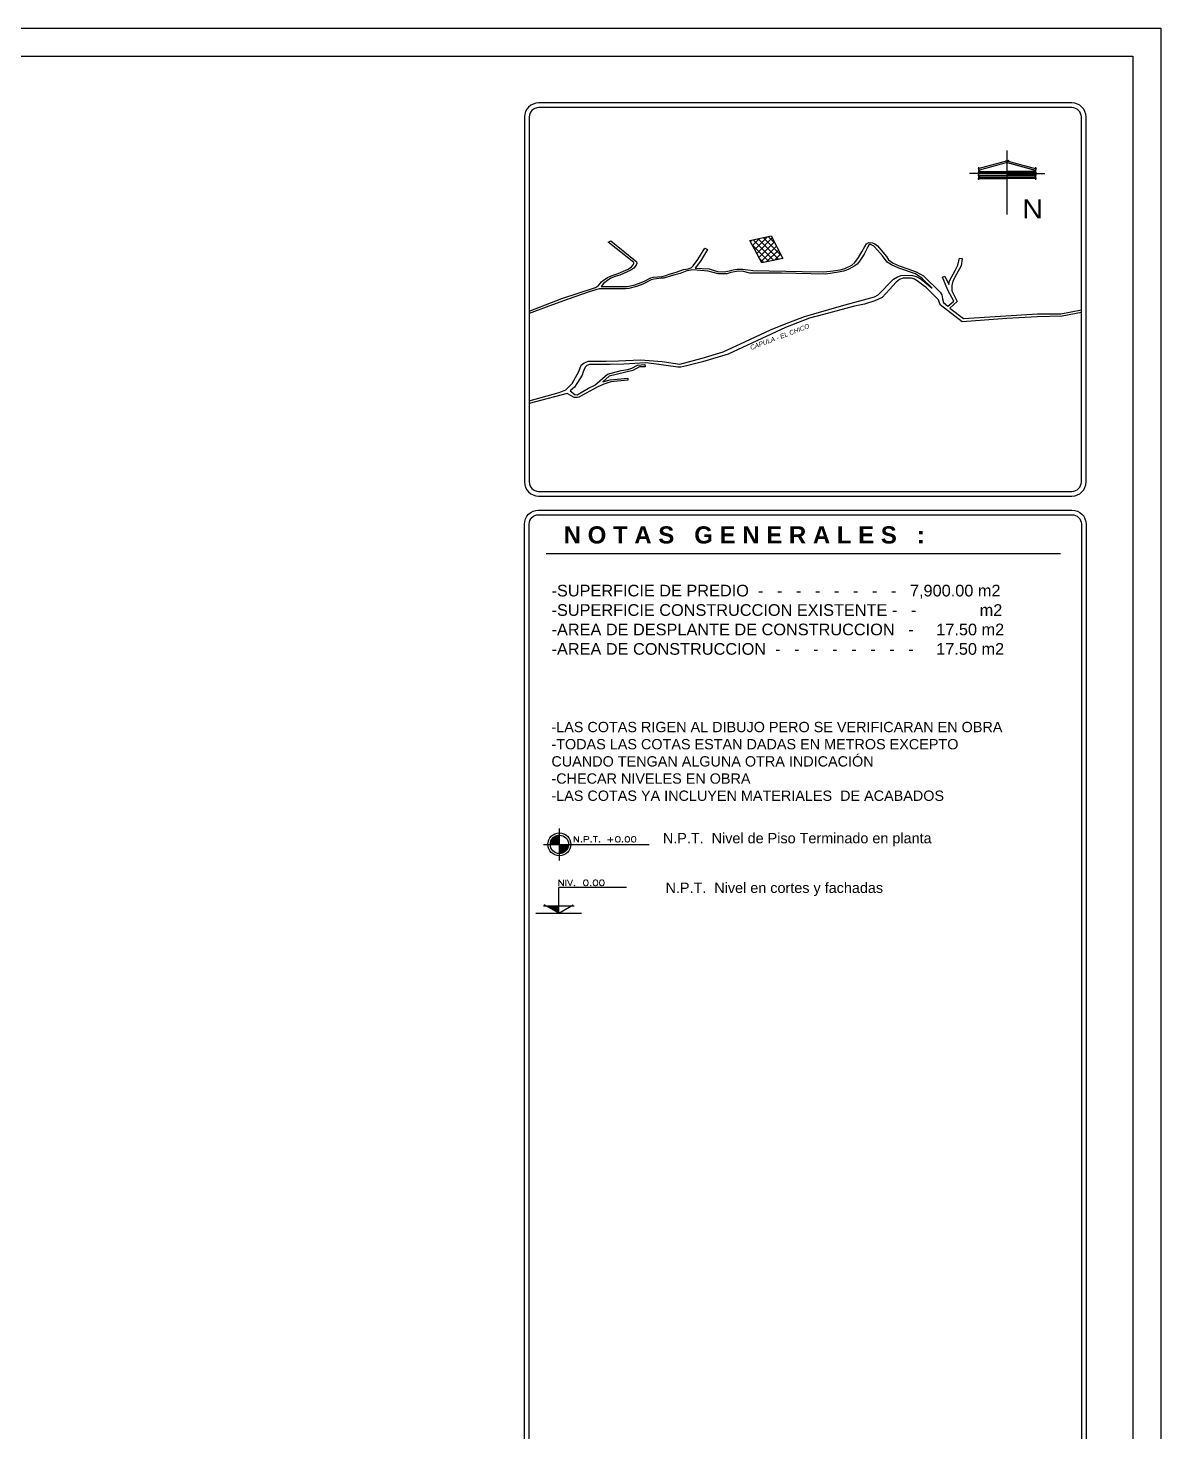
# Model space of a CAD drawing. Header units: millimetres. Extents: x 525387 to 527545, y 2235066 to 2235448.
# Drawn here: x 525771.92 to 525796.13, y 2235111.03 to 2235141.03 of the extents above; entities that cross this region are included whole.
import ezdxf
from ezdxf.enums import TextEntityAlignment as Align

# ---------------------------------------------------------------- set-up
doc = ezdxf.new("R2010")
doc.units = ezdxf.units.MM
doc.layers.add('auxiliar', color=6, linetype='Continuous')
doc.layers.add('pie de plano', color=7, linetype='Continuous')
doc.styles.add('Archit', font='arial.ttf')
doc.styles.add('ARIAL', font='ariali.ttf')
doc.styles.add('SWIS721', font='swissko.ttf')
doc.styles.add('T2', font='ROMANS.SHX', dxfattribs={"width": 0.75, "height": 0.125})
doc.styles.add('TECHNIC', font='techb___.ttf')

# ---------------------------------------------------------------- blocks, each defined once
blk = doc.blocks.new('75E')
h = blk.add_hatch()
h.set_pattern_fill('ANSI31', color=0, scale=0.02, style=0)
h.set_pattern_definition([(45, (0, 0), (-0.001767767, 0.001767767), [])])
h.paths.add_polyline_path([(0, 0.203, 0.41726), (-0.202, 0.003, 0.003635), (-0.202, 0), (0, 0)])
h.paths.add_polyline_path([(0, 0), (0, -0.197, 0.406931), (0.198, 0)])
at = {"color": 0}
for p, q in [((0, -0.347), (0, 0.353)), ((-0.352, -0.001), (1.959, 0))]:
    blk.add_line(p, q, dxfattribs=at)
for radius in [0.25, 0.2]:
    blk.add_circle((-0.002, 0.003), radius, dxfattribs=at)
at = {"color": 0, "style": 'T2', "width": 1.3}
blk.add_text('N.P.T.', height=0.125, dxfattribs=at).set_placement((0.29, 0.052))
blk.add_attdef('NIV.', (1.022, 0.052), '', height=0.125, dxfattribs=at)
blk = doc.blocks.new('76A')
at = {"color": 0}
for p, q in [((0.889, 0.333), (0, 0.333)), ((0, 0), (0, 0.333)), ((-0.3, 0), (0.301, 0)), ((-0.2, 0.094), (0.201, 0.094)), ((0.001, 0), (-0.19, 0.11)), ((0, 0), (0.191, 0.11))]:
    blk.add_line(p, q, dxfattribs=at)
blk.add_solid([(-0.162, 0.094), (0, 0.094), (0, 0)], dxfattribs=at)
at = {"color": 0, "style": 'T2', "width": 1.3}
blk.add_text('NIV.', height=0.075, dxfattribs=at).set_placement((-0.014, 0.359))
blk.add_attdef('NIVEL', (0.315, 0.359), '', height=0.075, dxfattribs=at)

msp = doc.modelspace()

# ---------------------------------------------------------------- hatches: boundary and pattern name
at = {"layer": 'auxiliar', "lineweight": -3}
h = msp.add_hatch(dxfattribs=at)
h.set_pattern_fill('NET', color=8, scale=0.029, angle=45)
h.set_pattern_definition([(45, (262369.94653, 1117369.17342), (-0.065106856878, 0.065106856878), []), (135, (262369.94653, 1117369.17342), (-0.065106856878, -0.065106856878), [])])
h.paths.add_polyline_path([(525787.349, 2235136.491), (525787.606, 2235136.014), (525788.053, 2235136.11), (525787.803, 2235136.593)])

# ---------------------------------------------------------------- linework, layer by layer
for p, q in [((525784.317, 2235136.461), (525784.376, 2235136.484)), ((525784.833, 2235136.055), (525784.317, 2235136.461)), ((525784.376, 2235136.484), (525784.904, 2235136.061)), ((525786.238, 2235136.087), (525786.387, 2235136.33)), ((525786.443, 2235136.304), (525786.294, 2235136.055)), ((525786.387, 2235136.33), (525786.443, 2235136.304)), ((525789.672, 2235136.132), (525789.741, 2235136.251)), ((525789.741, 2235136.251), (525789.803, 2235136.368)), ((525789.803, 2235136.368), (525789.84, 2235136.42)), ((525789.84, 2235136.42), (525789.891, 2235136.449)), ((525784.749, 2235135.883), (525784.817, 2235135.934)), ((525784.864, 2235135.905), (525784.801, 2235135.857)), ((525784.817, 2235135.934), (525784.854, 2235135.975)), ((525784.867, 2235136.026), (525784.833, 2235136.055)), ((525784.854, 2235135.975), (525784.867, 2235136.002)), ((525784.918, 2235135.965), (525784.864, 2235135.905)), ((525784.867, 2235136.002), (525784.867, 2235136.026)), ((525784.904, 2235136.061), (525784.921, 2235136.035)), ((525784.93, 2235136), (525784.918, 2235135.965)), ((525784.921, 2235136.035), (525784.93, 2235136)), ((525786.027, 2235135.891), (525786.07, 2235135.901)), ((525786.07, 2235135.901), (525786.103, 2235135.915)), ((525786.103, 2235135.915), (525786.138, 2235135.951)), ((525786.138, 2235135.951), (525786.238, 2235136.087)), ((525786.294, 2235136.055), (525786.181, 2235135.906)), ((525786.181, 2235135.906), (525786.48, 2235135.885)), ((525789.374, 2235135.892), (525789.529, 2235135.97)), ((525789.529, 2235135.97), (525789.589, 2235136.022)), ((525789.589, 2235136.022), (525789.672, 2235136.132)), ((525784.111, 2235135.53), (525784.174, 2235135.608)), ((525784.174, 2235135.608), (525784.214, 2235135.64)), ((525784.214, 2235135.64), (525784.301, 2235135.704)), ((525784.301, 2235135.638), (525784.218, 2235135.577)), ((525784.301, 2235135.704), (525784.404, 2235135.749)), ((525784.373, 2235135.686), (525784.301, 2235135.638)), ((525784.469, 2235135.727), (525784.373, 2235135.686)), ((525784.404, 2235135.749), (525784.529, 2235135.787)), ((525784.569, 2235135.756), (525784.469, 2235135.727)), ((525784.529, 2235135.787), (525784.698, 2235135.861)), ((525784.801, 2235135.857), (525784.569, 2235135.756)), ((525784.698, 2235135.861), (525784.749, 2235135.883)), ((525785.025, 2235135.594), (525785.11, 2235135.634)), ((525785.11, 2235135.634), (525785.185, 2235135.678)), ((525785.185, 2235135.678), (525785.228, 2235135.698)), ((525785.228, 2235135.698), (525785.28, 2235135.713)), ((525785.28, 2235135.713), (525785.464, 2235135.727)), ((525785.464, 2235135.727), (525785.554, 2235135.747)), ((525785.554, 2235135.747), (525785.622, 2235135.773)), ((525785.622, 2235135.773), (525785.704, 2235135.795)), ((525785.704, 2235135.795), (525785.792, 2235135.821)), ((525785.792, 2235135.821), (525785.929, 2235135.871)), ((525785.929, 2235135.871), (525786.027, 2235135.891)), ((525786.48, 2235135.885), (525786.608, 2235135.845)), ((525786.608, 2235135.845), (525786.687, 2235135.826)), ((525786.687, 2235135.826), (525786.834, 2235135.829)), ((525786.834, 2235135.829), (525786.906, 2235135.848)), ((525786.906, 2235135.848), (525786.991, 2235135.869)), ((525786.991, 2235135.869), (525787.078, 2235135.883)), ((525787.078, 2235135.883), (525787.189, 2235135.883)), ((525787.189, 2235135.883), (525787.305, 2235135.868)), ((525787.305, 2235135.868), (525787.407, 2235135.853)), ((525787.407, 2235135.853), (525788.464, 2235135.832)), ((525788.464, 2235135.832), (525788.931, 2235135.825)), ((525788.931, 2235135.825), (525789.129, 2235135.849)), ((525789.129, 2235135.849), (525789.278, 2235135.867)), ((525789.278, 2235135.867), (525789.374, 2235135.892)), ((525783.332, 2235135.253), (525784.05, 2235135.492)), ((525784.05, 2235135.492), (525784.111, 2235135.53)), ((525784.218, 2235135.577), (525784.168, 2235135.508)), ((525784.168, 2235135.508), (525784.731, 2235135.51)), ((525784.731, 2235135.51), (525784.886, 2235135.547)), ((525784.886, 2235135.547), (525785.025, 2235135.594)), ((525782.631, 2235134.986), (525783.332, 2235135.253))]:
    msp.add_line(p, q, dxfattribs=at)
at = {"layer": 'auxiliar', "color": 1, "linetype": 'Continuous', "lineweight": -3}
for points in [[(525706.131, 2235141.033), (525796.131, 2235141.033), (525796.131, 2235081.033), (525706.131, 2235081.033)], [(525706.731, 2235140.433), (525795.531, 2235140.433), (525795.531, 2235081.633), (525706.731, 2235081.633)]]:
    msp.add_lwpolyline(points, close=True, dxfattribs=at)
at = {"layer": 'auxiliar', "lineweight": -3}
msp.add_lwpolyline([(525787.606, 2235136.014), (525787.349, 2235136.491), (525787.803, 2235136.593), (525788.053, 2235136.11)], close=True, dxfattribs=at)
for points in [[(525782.631, 2235133.071), (525783.272, 2235133.245), (525783.414, 2235133.305), (525783.546, 2235133.435), (525783.695, 2235133.697), (525783.745, 2235133.831), (525783.807, 2235133.883), (525783.895, 2235133.917), (525784.275, 2235133.912), (525784.54, 2235133.921), (525785.009, 2235133.942), (525785.47, 2235133.908), (525785.848, 2235133.85), (525786.325, 2235133.981), (525786.773, 2235134.115), (525787.257, 2235134.334), (525787.79, 2235134.584), (525788.087, 2235134.707), (525788.517, 2235134.873), (525788.716, 2235134.927), (525789.357, 2235135.109), (525790.007, 2235135.293), (525790.091, 2235135.336), (525790.42, 2235135.668), (525790.499, 2235135.718), (525790.583, 2235135.748), (525790.681, 2235135.752), (525790.823, 2235135.746), (525790.904, 2235135.722), (525791.011, 2235135.666), (525791.245, 2235135.478), (525791.029, 2235135.683), (525790.884, 2235135.779), (525790.529, 2235135.906), (525790.373, 2235135.974), (525790.279, 2235136.034), (525790.182, 2235136.165), (525790.077, 2235136.284), (525789.999, 2235136.375), (525789.923, 2235136.405), (525789.898, 2235136.405), (525789.864, 2235136.345), (525789.789, 2235136.204), (525789.674, 2235136.034), (525789.637, 2235135.987), (525789.589, 2235135.953), (525789.464, 2235135.883), (525789.411, 2235135.863), (525789.346, 2235135.84), (525789.242, 2235135.819), (525788.971, 2235135.777), (525788.023, 2235135.795), (525787.343, 2235135.795), (525787.213, 2235135.829), (525787.104, 2235135.837), (525786.937, 2235135.812), (525786.855, 2235135.782), (525786.673, 2235135.782), (525786.453, 2235135.838), (525786.129, 2235135.867), (525786, 2235135.843), (525785.856, 2235135.79), (525785.743, 2235135.757), (525785.664, 2235135.741), (525785.51, 2235135.687), (525785.46, 2235135.687), (525785.295, 2235135.667), (525785.237, 2235135.65), (525785.062, 2235135.561), (525784.923, 2235135.512), (525784.763, 2235135.468), (525784.69, 2235135.459), (525784.129, 2235135.459), (525784.075, 2235135.449), (525783.912, 2235135.395), (525783.462, 2235135.241), (525783.051, 2235135.088), (525782.631, 2235134.932)], [(525789.891, 2235136.449), (525789.965, 2235136.446), (525790.021, 2235136.426), (525790.074, 2235136.383), (525790.27, 2235136.151), (525790.31, 2235136.083), (525790.411, 2235136.011), (525790.539, 2235135.954), (525790.726, 2235135.891), (525790.9, 2235135.825), (525791.055, 2235135.738), (525791.416, 2235135.392), (525791.449, 2235135.331), (525791.461, 2235135.247), (525791.486, 2235135.167), (525791.577, 2235135.087), (525791.703, 2235135.199), (525791.576, 2235135.429), (525791.463, 2235135.713), (525791.512, 2235135.732), (525791.597, 2235135.552), (525791.611, 2235135.629), (525791.733, 2235135.85), (525791.79, 2235135.964), (525791.83, 2235136.119), (525791.887, 2235136.111), (525791.859, 2235135.95), (525791.765, 2235135.773), (525791.683, 2235135.622), (525791.66, 2235135.532), (525791.66, 2235135.418), (525791.779, 2235135.189), (525791.621, 2235135.051), (525791.914, 2235134.829), (525793.497, 2235134.928), (525793.99, 2235134.926), (525794.431, 2235135.012)], [(525794.431, 2235134.956), (525794.021, 2235134.879), (525793.488, 2235134.864), (525792.836, 2235134.829), (525791.883, 2235134.757), (525791.414, 2235135.116), (525791.377, 2235135.225), (525791.122, 2235135.483), (525790.925, 2235135.632), (525790.867, 2235135.665), (525790.798, 2235135.686), (525790.621, 2235135.687), (525790.544, 2235135.662), (525790.474, 2235135.603), (525790.332, 2235135.446), (525790.173, 2235135.274), (525790.015, 2235135.204), (525789.799, 2235135.133), (525789.584, 2235135.089), (525788.917, 2235134.914), (525788.622, 2235134.834), (525788.105, 2235134.633), (525786.88, 2235134.063), (525786.334, 2235133.901), (525785.937, 2235133.803), (525785.872, 2235133.788), (525785.805, 2235133.787), (525785.355, 2235133.85), (525785.121, 2235133.876), (525784.651, 2235133.854), (525784.363, 2235133.845), (525783.919, 2235133.845), (525783.861, 2235133.822), (525783.825, 2235133.785), (525783.785, 2235133.687), (525783.766, 2235133.616), (525783.665, 2235133.458), (525783.597, 2235133.362), (525783.506, 2235133.279), (525783.604, 2235133.2), (525783.654, 2235133.195), (525783.898, 2235133.341), (525784.031, 2235133.401), (525784.302, 2235133.639), (525784.596, 2235133.713), (525784.737, 2235133.74), (525784.824, 2235133.768), (525784.948, 2235133.831), (525785.103, 2235133.842), (525785.106, 2235133.796), (525784.99, 2235133.796), (525784.844, 2235133.718), (525784.337, 2235133.598), (525784.204, 2235133.47), (525784.364, 2235133.519), (525784.738, 2235133.55), (525784.742, 2235133.506), (525784.377, 2235133.473), (525784.227, 2235133.427), (525784.082, 2235133.36), (525783.692, 2235133.144), (525783.659, 2235133.136), (525783.589, 2235133.136), (525783.445, 2235133.227), (525782.631, 2235133.013)]]:
    msp.add_lwpolyline(points, dxfattribs=at)
at = {"layer": 'pie de plano', "color": 1, "lineweight": -3}
for p, q in [((525792.844, 2235137.048), (525792.844, 2235138.416)), ((525792.878, 2235138.204), (525792.216, 2235138.024)), ((525792.235, 2235138.062), (525792.235, 2235137.932)), ((525792.844, 2235138.161), (525792.253, 2235138)), ((525792.809, 2235138.204), (525793.471, 2235138.024)), ((525792.844, 2235138.161), (525793.435, 2235138)), ((525793.452, 2235138.062), (525793.452, 2235137.932)), ((525792.844, 2235137.923), (525792.038, 2235137.923)), ((525792.216, 2235137.937), (525792.844, 2235137.937)), ((525792.216, 2235137.893), (525792.844, 2235137.893)), ((525792.216, 2235137.818), (525792.844, 2235137.818)), ((525792.235, 2235137.937), (525792.235, 2235137.793)), ((525792.253, 2235138), (525792.253, 2235137.966)), ((525792.253, 2235137.966), (525792.844, 2235137.966)), ((525792.253, 2235137.875), (525792.253, 2235137.837)), ((525792.253, 2235137.875), (525792.844, 2235137.875)), ((525792.253, 2235137.837), (525792.844, 2235137.837)), ((525793.435, 2235137.966), (525792.844, 2235137.966)), ((525793.471, 2235137.937), (525792.844, 2235137.937)), ((525792.844, 2235137.923), (525793.649, 2235137.923)), ((525793.471, 2235137.893), (525792.844, 2235137.893)), ((525793.435, 2235137.875), (525792.844, 2235137.875)), ((525793.435, 2235137.837), (525792.844, 2235137.837)), ((525793.471, 2235137.818), (525792.844, 2235137.818)), ((525793.435, 2235138), (525793.435, 2235137.966)), ((525793.435, 2235137.875), (525793.435, 2235137.837)), ((525793.452, 2235137.937), (525793.452, 2235137.793))]:
    msp.add_line(p, q, dxfattribs=at)
at = {"layer": 'pie de plano', "lineweight": -3}
msp.add_line((525782.995, 2235129.802), (525793.986, 2235129.802), dxfattribs=at)
for points in [[(525794.231, 2235131.033, 0.414214), (525794.531, 2235131.333), (525794.531, 2235139.133, 0.414214), (525794.231, 2235139.433), (525782.831, 2235139.433, 0.414214), (525782.531, 2235139.133), (525782.531, 2235131.333, 0.414214), (525782.831, 2235131.033)], [(525794.231, 2235131.133, 0.414214), (525794.431, 2235131.333), (525794.431, 2235139.133, 0.414214), (525794.231, 2235139.333), (525782.831, 2235139.333, 0.414214), (525782.631, 2235139.133), (525782.631, 2235131.333, 0.414214), (525782.831, 2235131.133)], [(525794.231, 2235130.733, -0.414214), (525794.531, 2235130.433), (525794.531, 2235096.433, -0.414214), (525794.231, 2235096.133), (525782.831, 2235096.133, -0.414214), (525782.531, 2235096.433), (525782.531, 2235130.433, -0.414214), (525782.831, 2235130.733)], [(525794.231, 2235130.633, -0.414214), (525794.431, 2235130.433), (525794.431, 2235096.433, -0.414214), (525794.231, 2235096.233), (525782.831, 2235096.233, -0.414214), (525782.631, 2235096.433), (525782.631, 2235130.433, -0.414214), (525782.831, 2235130.633)]]:
    msp.add_lwpolyline(points, format="xyb", close=True, dxfattribs=at)
at = {"layer": 'pie de plano', "color": 1, "lineweight": -3, "const_width": 0.0219}
for points in [[(525792.253, 2235138), (525792.844, 2235138.161), (525793.435, 2235138), (525793.435, 2235137.966), (525792.253, 2235137.966)], [(525792.253, 2235137.875), (525793.435, 2235137.875), (525793.435, 2235137.837), (525792.253, 2235137.837)]]:
    msp.add_lwpolyline(points, close=True, dxfattribs=at)

# ---------------------------------------------------------------- block references
at = {"layer": 'pie de plano', "lineweight": -3}
for name, p, xscale, yscale, zscale, values in [('75E', (525783.279, 2235123.586), 0.9785057842535112, 0.9785057842535112, 0.9785057842535112, {'NIV.': '+0.00'}), ('76A', (525783.261, 2235122.121), 1.63084297375579, 1.63084297375579, 1.63084297375579, {'NIVEL': '0.00'})]:
    msp.add_blockref(name, p, dxfattribs=dict(at, xscale=xscale, yscale=yscale, zscale=zscale)).add_auto_attribs(values)

# ---------------------------------------------------------------- texts
at = {"layer": 'pie de plano', "color": 1, "lineweight": -3, "style": 'SWIS721', "width": 0.975836}
msp.add_text('N', height=0.4, dxfattribs=at).set_placement((525793.168, 2235136.97), (525793.61, 2235136.97), align=Align.FIT)
at = {"layer": 'pie de plano', "lineweight": -3, "style": 'ARIAL'}
msp.add_text('CAPULA - EL CHICO', height=0.1, rotation=20.653, dxfattribs=at).set_placement((525787.374, 2235134.152))
at = {"layer": 'pie de plano', "lineweight": -3, "style": 'Archit'}
for s, p in [('N.P.T.  Nivel de Piso Terminado en planta', (525785.488, 2235123.612)), ('N.P.T.  Nivel en cortes y fachadas', (525785.545, 2235122.551))]:
    msp.add_text(s, height=0.22016, dxfattribs=at).set_placement(p)
at = {"layer": 'pie de plano', "lineweight": -3, "attachment_point": 1}
for s, insert, char_height, width, style in [('{\\fArial|b1|i0|c0|p34;N O T A S   G E N E R A L E S   :}', (525783.368, 2235130.386), 0.36694, 16.50595, 'TECHNIC'), ('-SUPERFICIE DE PREDIO  -   -   -   -   -   -   -   -   7,900.00 m2\\P-SUPERFICIE CONSTRUCCION EXISTENTE -   -              m2 \\P-AREA DE DESPLANTE DE CONSTRUCCION   -     17.50 m2\\P-AREA DE CONSTRUCCION  -   -   -   -   -   -   -   -     17.50 m2', (525783.109, 2235129.137), 0.24924, 11.19241, 'Archit'), ('-LAS COTAS RIGEN AL DIBUJO PERO SE VERIFICARAN EN OBRA\\P-TODAS LAS COTAS ESTAN DADAS EN METROS EXCEPTO CUANDO TENGAN ALGUNA OTRA INDICACIÓN\\P-CHECAR NIVELES EN OBRA\\P-LAS COTAS YA INCLUYEN MATERIALES  DE ACABADOS', (525783.106, 2235126.207), 0.22016, 9.88681, 'Archit')]:
    msp.add_mtext(s, dxfattribs=dict(at, insert=insert, char_height=char_height, width=width, style=style))

doc.saveas('drawing.dxf')
